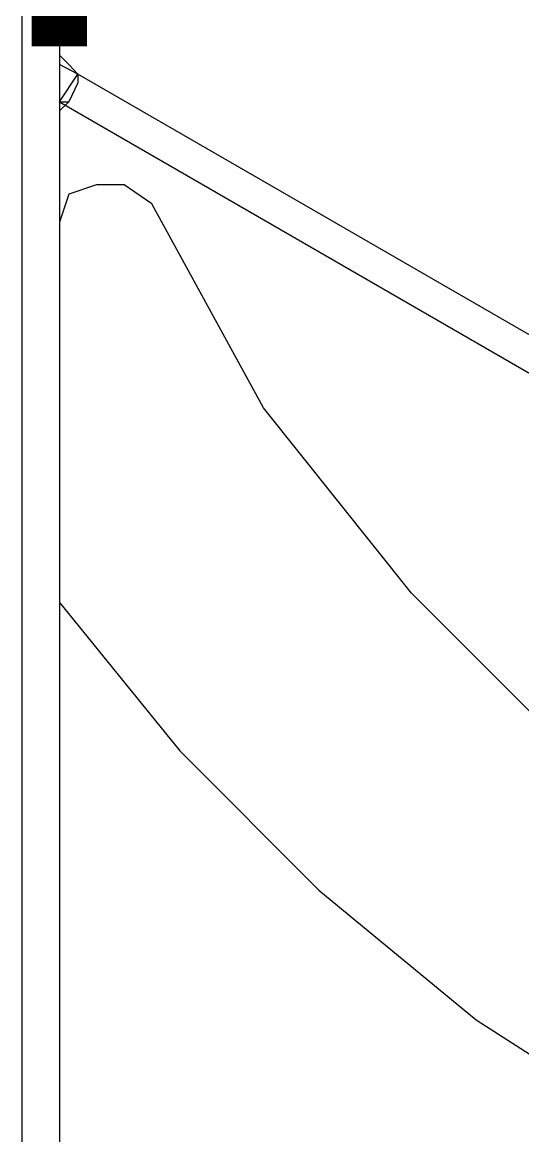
# Model space of a CAD drawing. Extents: x 0.1 to 11.6, y 0.3 to 16.2.
# Drawn here: x 5.285 to 5.375, y 9.8375 to 10.0376 of the extents above; entities that cross this region are included whole.
import ezdxf

# ---------------------------------------------------------------- set-up
doc = ezdxf.new("R2010")
doc.units = 0
doc.header["$MEASUREMENT"] = 0

msp = doc.modelspace()

# ---------------------------------------------------------------- linework, layer by layer
at = {"color": 0}
for p, q in [((5.285, 9.69168), (5.285, 11.135)), ((5.29167, 11.135), (5.29167, 9.69168)), ((5.29335, 10.03), (5.29167, 10.0317)), ((5.29167, 10.0317), (5.29167, 10.0283)), ((5.29497, 10.0283), (5.29167, 10.03)), ((5.29497, 10.0283), (5.29335, 10.03)), ((5.29167, 10.0283), (5.29167, 10.025)), ((5.29167, 10.0233), (5.29497, 10.0283)), ((9.60167, 7.54167), (5.29497, 10.0283)), ((5.29497, 10.0283), (5.29497, 10.0267)), ((5.29167, 10.025), (5.29167, 10.0233)), ((5.29497, 10.0267), (5.29335, 10.0233)), ((5.29167, 10.0233), (9.59831, 7.53836)), ((5.29167, 10.0233), (5.29335, 10.0233)), ((5.29335, 10.0233), (5.29167, 10.0217)), ((5.29833, 10.0084), (5.29335, 10.0067)), ((5.30333, 10.0084), (5.29833, 10.0084)), ((5.30832, 10.005), (5.30333, 10.0084)), ((5.29335, 10.0067), (5.29167, 10.0017)), ((5.32835, 9.96832), (5.30832, 10.005)), ((5.35499, 9.935), (5.32835, 9.96832)), ((5.38499, 9.905), (5.35499, 9.935)), ((5.29167, 9.93332), (5.31332, 9.90668)), ((5.31332, 9.90668), (5.33832, 9.88167)), ((5.33832, 9.88167), (5.36664, 9.85835)), ((5.36664, 9.85835), (5.39501, 9.84))]:
    msp.add_line(p, q, dxfattribs=at)
at = {"color": 0, "const_width": 0.01}
msp.add_lwpolyline([(7.47999, 9.56168), (7.47999, 8.87999), (7.49669, 8.87999), (7.49669, 9.56168), (7.47999, 9.56168), (5.29497, 10.8233), (5.29497, 10.8217), (5.29335, 10.8217), (5.29335, 10.8184), (5.29167, 10.8167), (5.29167, 10.0333)], dxfattribs=at)

doc.saveas('drawing.dxf')
